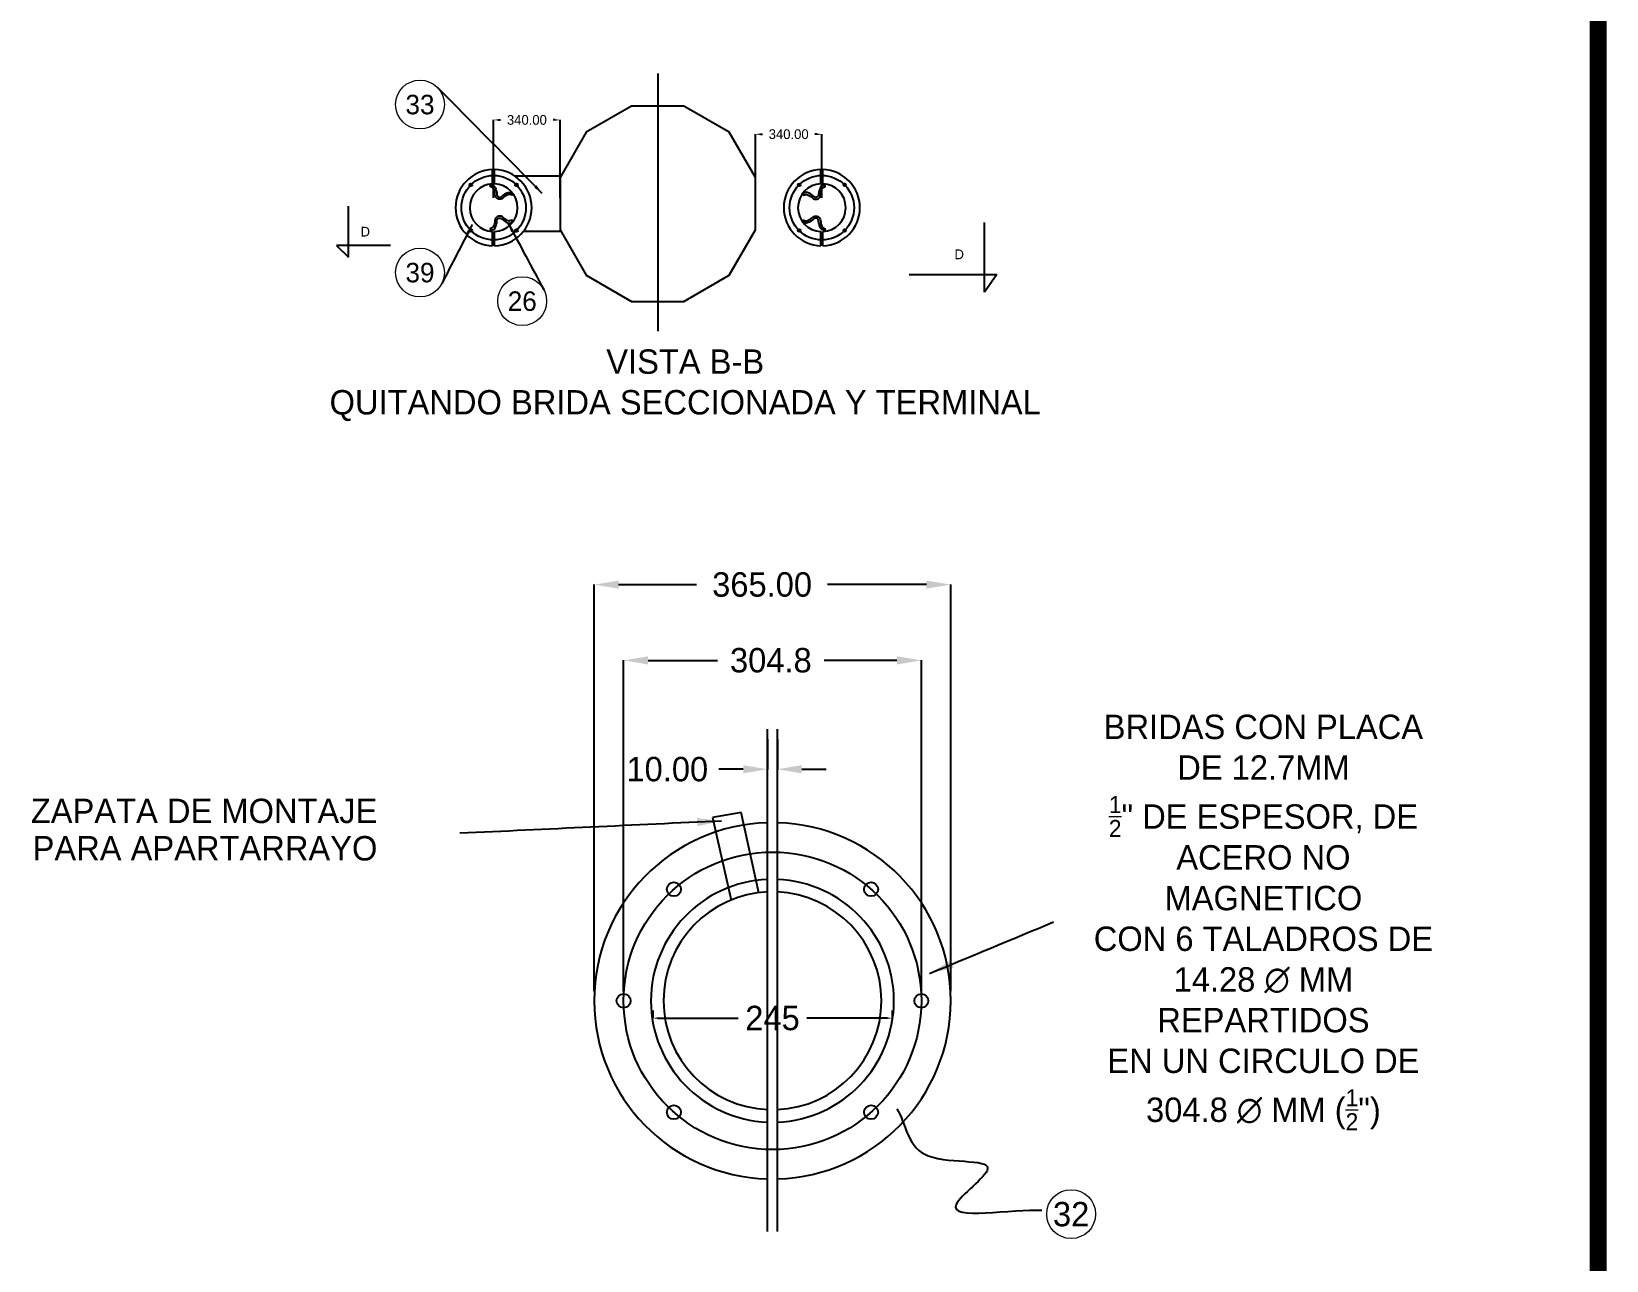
# Model space of a CAD drawing. Header units: centimetres. Extents: x -3 to 132800, y -60 to 85992.
# Drawn here: x 100552 to 132800, y 19791 to 44971 of the extents above; entities that cross this region are included whole.
import ezdxf
from ezdxf.enums import TextEntityAlignment as Align

# ---------------------------------------------------------------- set-up
doc = ezdxf.new("R2010")
doc.units = ezdxf.units.CM
doc.header["$LTSCALE"] = 10
doc.header["$MEASUREMENT"] = 0
doc.layers.get('DEFPOINTS').update_dxf_attribs({"color": 2, "linetype": 'CONTINUOUS'})
for name, color, linetype in [('ACERO1', 144, 'CONTINUOUS'), ('DIM', 252, 'CONTINUOUS'), ('MARCO', 7, 'CONTINUOUS'), ('TEXTOS', 7, 'CONTINUOUS')]:
    doc.layers.add(name, color=color, linetype=linetype)
doc.styles.get("Standard").update_dxf_attribs({"font": ''})
doc.styles.get('Standard').set_extended_font_data('Zurich Ex BT')
doc.dimstyles.get("Standard").update_dxf_attribs({"dimtxt": 500, "dimasz": 500, "dimexe": 3, "dimexo": 200, "dimgap": 0.09, "dimtad": 0, "dimtih": 1, "dimtoh": 1, "dimzin": 0, "dimdsep": 46, "dimtxsty": 'Standard', "dimcen": 0.09, "dimclrd": 256, "dimclre": 256, "dimclrt": 256, "dimadec": 0, "dimazin": 0, "dimtfac": 1, "dimtofl": 0, "dimtmove": 0, "dimatfit": 3, "dimfxl": 0, "dimtolj": 1, "dimtzin": 0, "dimlwd": -1, "dimarcsym": 0})

# ---------------------------------------------------------------- blocks, each defined once
blk = doc.blocks.new('*D39')
at = {"layer": 'DEFPOINTS', "color": 0}
for p in [(119374, 33638), (112074, 25112), (119374, 25112)]:
    blk.add_point(p, dxfattribs=at)
at = {"layer": 'DIM', "lineweight": -2}
for p, q in [((112074, 25312), (112074, 33641)), ((119374, 25312), (119374, 33641))]:
    blk.add_line(p, q, dxfattribs=at)
at = {"layer": 'DIM'}
for p, q in [((112574, 33638), (114170, 33638)), ((118874, 33638), (116852, 33638))]:
    blk.add_line(p, q, dxfattribs=at)
for points in [[(112574, 33722), (112574, 33555), (112074, 33638)], [(118874, 33722), (118874, 33555), (119374, 33638)]]:
    blk.add_solid(points, dxfattribs=at)
at = {"layer": 'DIM', "insert": (115511, 33638), "char_height": 500, "attachment_point": 5}
blk.add_mtext('\\A1;365.00', dxfattribs=at)
blk = doc.blocks.new('*D40')
at = {"layer": 'DEFPOINTS', "color": 0}
for p in [(118772, 32086), (112676, 25112), (118772, 25112)]:
    blk.add_point(p, dxfattribs=at)
at = {"layer": 'DIM', "lineweight": -2}
for p, q in [((112676, 25312), (112676, 32089)), ((118772, 25312), (118772, 32089))]:
    blk.add_line(p, q, dxfattribs=at)
at = {"layer": 'DIM'}
for p, q in [((113176, 32086), (114601, 32086)), ((118272, 32086), (116779, 32086))]:
    blk.add_line(p, q, dxfattribs=at)
for points in [[(113176, 32169), (113176, 32002), (112676, 32086)], [(118272, 32169), (118272, 32002), (118772, 32086)]]:
    blk.add_solid(points, dxfattribs=at)
at = {"layer": 'DIM', "insert": (115690, 32086), "char_height": 500, "attachment_point": 5}
blk.add_mtext('\\A1;304.8', dxfattribs=at)
blk = doc.blocks.new('*D41')
at = {"layer": 'DEFPOINTS', "color": 0}
for p in [(113274, 25112), (118174, 25112), (118174, 24756)]:
    blk.add_point(p, dxfattribs=at)
at = {"layer": 'DIM', "lineweight": -2}
for p, q in [((113274, 24912), (113274, 24753)), ((118174, 24912), (118174, 24753))]:
    blk.add_line(p, q, dxfattribs=at)
at = {"layer": 'DIM'}
for p, q in [((113374, 24756), (115019, 24756)), ((118074, 24756), (116429, 24756))]:
    blk.add_line(p, q, dxfattribs=at)
for points in [[(113374, 24773), (113374, 24740), (113274, 24756)], [(118074, 24773), (118074, 24740), (118174, 24756)]]:
    blk.add_solid(points, dxfattribs=at)
at = {"layer": 'DIM', "insert": (115724, 24756), "char_height": 500, "attachment_point": 5}
blk.add_mtext('\\A1;245', dxfattribs=at)
blk = doc.blocks.new('*D42')
at = {"layer": 'DEFPOINTS', "color": 0}
for p in [(115624, 30673), (115824, 30673), (115624, 29855)]:
    blk.add_point(p, dxfattribs=at)
at = {"layer": 'DIM', "lineweight": -2}
for p, q in [((115624, 30473), (115624, 29852)), ((115824, 30473), (115824, 29852))]:
    blk.add_line(p, q, dxfattribs=at)
at = {"layer": 'DIM'}
for p, q in [((115124, 29855), (114624, 29855)), ((116324, 29855), (116824, 29855))]:
    blk.add_line(p, q, dxfattribs=at)
for points in [[(115124, 29938), (115124, 29772), (115624, 29855)], [(116324, 29938), (116324, 29772), (115824, 29855)]]:
    blk.add_solid(points, dxfattribs=at)
at = {"layer": 'DIM', "insert": (113570, 29855), "char_height": 500, "attachment_point": 5}
blk.add_mtext('\\A1;10.00', dxfattribs=at)
blk = doc.blocks.new('*D62')
at = {"layer": 'DEFPOINTS', "color": 0}
for p in [(111375, 43158), (110015, 41361), (111375, 41361)]:
    blk.add_point(p, dxfattribs=at)
at = {"layer": 'DIM', "lineweight": -2}
for p, q in [((110015, 41561), (110015, 43161)), ((111375, 41561), (111375, 43161))]:
    blk.add_line(p, q, dxfattribs=at)
at = {"layer": 'DIM'}
for p, q in [((110115, 43158), (110158, 43158)), ((111275, 43158), (111231, 43158))]:
    blk.add_line(p, q, dxfattribs=at)
for points in [[(110115, 43175), (110115, 43142), (110015, 43158)], [(111275, 43175), (111275, 43142), (111375, 43158)]]:
    blk.add_solid(points, dxfattribs=at)
at = {"layer": 'DIM', "insert": (110695, 43158), "char_height": 200, "attachment_point": 5}
blk.add_mtext('\\A1;340.00', dxfattribs=at)
blk = doc.blocks.new('*D63')
at = {"layer": 'DEFPOINTS', "color": 0}
for p in [(115375, 42866), (115375, 41361), (116735, 41361)]:
    blk.add_point(p, dxfattribs=at)
at = {"layer": 'DIM', "lineweight": -2}
for p, q in [((115375, 41561), (115375, 42869)), ((116735, 41561), (116735, 42869))]:
    blk.add_line(p, q, dxfattribs=at)
at = {"layer": 'DIM'}
for p, q in [((115475, 42866), (115518, 42866)), ((116635, 42866), (116591, 42866))]:
    blk.add_line(p, q, dxfattribs=at)
for points in [[(115475, 42882), (115475, 42849), (115375, 42866)], [(116635, 42882), (116635, 42849), (116735, 42866)]]:
    blk.add_solid(points, dxfattribs=at)
at = {"layer": 'DIM', "insert": (116055, 42866), "char_height": 200, "attachment_point": 5}
blk.add_mtext('\\A1;340.00', dxfattribs=at)
blk = doc.blocks.new('Marco y Logo')
at = {"layer": 'MARCO', "linetype": 'Continuous', "const_width": 344}
blk.add_lwpolyline([(132628, 112), (132628, 85821), (169, 85821), (169, 112)], close=True, dxfattribs=at)

msp = doc.modelspace()

# ---------------------------------------------------------------- linework, layer by layer
at = {"layer": 'ACERO1'}
for p, q in [((109994.528, 41850.123), (109994.528, 42140.275)), ((110034.528, 41850.123), (110034.528, 42140.275)), ((116714.528, 41850.123), (116714.528, 42140.275)), ((116754.528, 41850.123), (116754.528, 42140.275)), ((109994.528, 40580.788), (109994.528, 40870.939)), ((110034.528, 40580.788), (110034.528, 40870.939)), ((116714.528, 40580.788), (116714.528, 40870.939)), ((116754.528, 40580.788), (116754.528, 40870.939)), ((115623.8, 28158.499), (115623.8, 30673.42)), ((115823.8, 28158.499), (115823.8, 30673.42)), ((115623.8, 21463.51), (115623.8, 28158.499)), ((115823.8, 21463.51), (115823.8, 28158.499)), ((115623.8, 20382.691), (115623.8, 21463.51)), ((115823.8, 20382.691), (115823.8, 21463.51))]:
    msp.add_line(p, q, dxfattribs=at)
at = {"layer": 'ACERO1', "color": 0}
for p, q in [((115085.861, 28967.643), (114493.867, 28868.959)), ((114493.867, 28868.959), (114878.45, 27176.755)), ((115444.666, 27326.233), (115085.861, 28967.643))]:
    msp.add_line(p, q, dxfattribs=at)
at = {"layer": 'ACERO1'}
msp.add_lwpolyline([(115374.528, 41976.43), (114838.63, 42904.633), (113910.426, 43440.531), (112838.63, 43440.531), (111910.426, 42904.633), (111374.528, 41976.43), (111374.528, 40904.633), (111910.426, 39976.43), (112838.63, 39440.531), (113910.426, 39440.531), (114838.63, 39976.43), (115374.528, 40904.633)], close=True, dxfattribs=at)
for points in [[(110008.152, 41755.672, 0.184183777), (109987.141, 41774.932), (109944.987, 41791.656), (109959.737, 41828.837), (110015.508, 41806.711, -0.092358496), (110043.913, 41773.593, -0.102840904), (110080.21, 41636.925, 0.734312933), (110186.638, 41594.703, -0.102840904), (110306.755, 41669.32, -0.184183777), (110363.755, 41668.557), (110405.909, 41651.833), (110391.159, 41614.652), (110349.004, 41631.376, 0.184183777), (110320.505, 41631.757, 0.101061817), (110215.792, 41567.22, -0.653279237), (110040.713, 41620.988, 0.114164453), (110008.152, 41755.672)], [(116740.904, 41755.672, -0.184183777), (116761.915, 41774.932), (116804.069, 41791.656), (116789.319, 41828.837), (116733.548, 41806.711, 0.092358496), (116705.143, 41773.593, 0.102840904), (116668.846, 41636.925, -0.734312933), (116562.418, 41594.703, 0.102840904), (116442.301, 41669.32, 0.184183777), (116385.301, 41668.557), (116343.147, 41651.833), (116357.897, 41614.652), (116400.052, 41631.376, -0.184183777), (116428.552, 41631.757, -0.101061817), (116533.265, 41567.22, 0.653279237), (116708.343, 41620.988, -0.114164453), (116740.904, 41755.672)], [(110008.152, 40965.39, -0.184183777), (109987.141, 40946.13), (109944.987, 40929.407), (109959.737, 40892.226), (110015.508, 40914.351, 0.092358496), (110043.913, 40947.469, 0.102840904), (110080.21, 41084.137, -0.734312933), (110186.638, 41126.359, 0.102840904), (110306.755, 41051.742, 0.184183777), (110363.755, 41052.506), (110405.909, 41069.229), (110391.159, 41106.41), (110349.004, 41089.687, -0.184183777), (110320.505, 41089.305, -0.101061817), (110215.792, 41153.842, 0.653279237), (110040.713, 41100.074, -0.114164453), (110008.152, 40965.39)], [(116740.904, 40965.39, 0.184183777), (116761.915, 40946.13), (116804.069, 40929.407), (116789.319, 40892.226), (116733.548, 40914.351, -0.092358496), (116705.143, 40947.469, -0.102840904), (116668.846, 41084.137, 0.734312933), (116562.418, 41126.359, -0.102840904), (116442.301, 41051.742, -0.184183777), (116385.301, 41052.506), (116343.147, 41069.229), (116357.897, 41106.41), (116400.052, 41089.687, 0.184183777), (116428.552, 41089.305, 0.101061817), (116533.265, 41153.842, -0.653279237), (116708.343, 41100.074, 0.114164453), (116740.904, 40965.39)]]:
    msp.add_lwpolyline(points, format="xyb", dxfattribs=at)
for centre, radius in [((110014.528, 41360.531), 660), ((116734.528, 41360.531), 660), ((109547.473, 41826.857), 28.56), ((110481.583, 41826.857), 28.56), ((116267.473, 41826.857), 28.56), ((117201.583, 41826.857), 28.56), ((109547.473, 40894.206), 28.56), ((110481.583, 40894.206), 28.56), ((116267.473, 40894.206), 28.56), ((117201.583, 40894.206), 28.56), ((115723.8, 25112.139), 3048)]:
    msp.add_circle(centre, radius, dxfattribs=at)
for centre, radius, start, end in [((110014.528, 41360.531), 780, 91.4692836, 268.5307164), ((110014.528, 41360.531), 780, 271.4692836, 88.5307164), ((116734.528, 41360.531), 780, 91.4692836, 268.5307164), ((116734.528, 41360.531), 780, 271.4692836, 88.5307164), ((110014.528, 41360.531), 490, 92.3392531, 267.6607469), ((110014.528, 41360.531), 490, 272.3392531, 87.6607469), ((116734.528, 41360.531), 490, 92.3392531, 267.6607469), ((116734.528, 41360.531), 490, 272.3392531, 87.6607469), ((115723.8, 25112.139), 3650, 91.5699438, 268.4300562), ((115723.8, 25112.139), 3650, 271.5699438, 88.4300562), ((115723.8, 25112.139), 2488, 92.3392531, 267.6607469), ((115722.327, 25112.139), 2488, 272.3392531, 87.6607469), ((115723.8, 25112.139), 2232, 92.3392531, 267.6607469), ((115722.327, 25112.139), 2232, 272.3392531, 87.6607469)]:
    msp.add_arc(centre, radius, start, end, dxfattribs=at)
at = {"layer": 'DIM'}
for centre in [(113705.466, 27396.134), (113705.466, 27396.134), (117742.135, 27396.134), (117742.135, 27396.134), (112675.8, 25112.139), (118771.8, 25112.139), (113705.466, 22828.145), (117742.135, 22828.145)]:
    msp.add_circle(centre, 142.8, dxfattribs=at)
at = {"layer": 'TEXTOS', "color": 0}
for p, q in [((113374.528, 44110.229), (113374.528, 38831.962)), ((111393.456, 42009.213), (110447.67, 42009.213)), ((107039.783, 40346.923), (107039.783, 41392.295)), ((120066.578, 39628.591), (120066.578, 41056.08)), ((111393.456, 40871.849), (110622.467, 40871.849)), ((107900.671, 40583.067), (106799.692, 40583.067)), ((106799.692, 40583.067), (106799.692, 40583.067)), ((106799.692, 40583.067), (107039.783, 40346.923)), ((118519.36, 39993.741), (120314.796, 39993.741)), ((120314.796, 39993.741), (120066.578, 39628.591))]:
    msp.add_line(p, q, dxfattribs=at)
at = {"layer": 'TEXTOS', "lineweight": 5}
for centre in [(108506.448, 43474.056), (108506.448, 40031.296), (110600.081, 39445.915), (121838.545, 20740.96)]:
    msp.add_circle(centre, 500, dxfattribs=at)

# ---------------------------------------------------------------- block references
at = {"layer": 'TEXTOS', "color": 0}
msp.add_blockref('Marco y Logo', (0, 0), dxfattribs=at)
msp.add_blockref('Marco y Logo', (0, 0), dxfattribs=at)

# ---------------------------------------------------------------- texts
at = {"layer": 'TEXTOS', "lineweight": 5}
for s, height, p in [('33', 400, (108506.448, 43474.056)), ('39', 400, (108506.448, 40031.296)), ('26', 400, (110600.081, 39445.915)), ('32', 500, (121838.545, 20740.96))]:
    msp.add_text(s, height=height, dxfattribs=at).set_placement(p, align=Align.MIDDLE)
at = {"layer": 'TEXTOS'}
for s, p in [('ZAPATA DE MONTAJE ', (100538.267, 28752.245)), ('PARA APARTARRAYO', (100575.299, 27986.654))]:
    msp.add_text(s, height=500, dxfattribs=at).set_placement(p)
at = {"layer": 'TEXTOS', "color": 0, "char_height": 200, "width": 30.74263, "attachment_point": 1}
for insert in [(107290.215, 40969.482), (119450.253, 40505.211)]:
    msp.add_mtext('D', dxfattribs=dict(at, insert=insert))
at = {"layer": 'TEXTOS', "insert": (113936.705, 38457.494), "char_height": 500, "width": 15705.63457, "attachment_point": 2}
msp.add_mtext('VISTA B-B\\PQUITANDO BRIDA SECCIONADA Y TERMINAL ', dxfattribs=at)
at = {"layer": 'TEXTOS', "lineweight": 5, "insert": (125775.299, 26716.71), "char_height": 500, "width": 7148.00061, "attachment_point": 5}
msp.add_mtext('\\A1;BRIDAS CON PLACA DE 12.7MM \\P{\\H0.7x;\\S1/2;}" DE ESPESOR, DE ACERO NO MAGNETICO\\PCON 6 TALADROS DE 14.28 ∅ MM REPARTIDOS\\PEN UN CIRCULO DE 304.8 ∅ MM ({\\H0.7x;\\S1/2;}")', dxfattribs=at)

# ---------------------------------------------------------------- dimensions: what is measured, and where the dimension line sits
at = {"layer": 'DIM'}
for base, p1, p2, text, override, picture, middle in [((111374.528, 43158.386), (110014.528, 41360.531), (111374.528, 41360.531), '340.00', {"dimtxt": 200, "dimasz": 100}, '*D62', (110694.528, 43158.386)), ((115374.528, 42865.643), (116734.528, 41360.531), (115374.528, 41360.531), '340.00', {"dimtxt": 200, "dimasz": 100}, '*D63', (116054.528, 42865.643)), ((119373.8, 33638.441), (112073.8, 25112.139), (119373.8, 25112.139), '365.00', {"dimtxt": 500}, '*D39', (115510.871, 33638.441)), ((118771.8, 32085.73), (112675.8, 25112.139), (118771.8, 25112.139), '304.8', {"dimtxt": 500}, '*D40', (115689.996, 32085.73)), ((118173.8, 24756.207), (113273.8, 25112.139), (118173.8, 25112.139), '245', {"dimtxt": 500, "dimasz": 100}, '*D41', (115723.8, 24756.207))]:
    dim = msp.add_linear_dim(base=base, p1=p1, p2=p2, text=text, dimstyle='Standard', override=override, dxfattribs=at)
    dim.commit()
    dim.dimension.update_dxf_attribs({"geometry": picture, "text_midpoint": middle, "dimtype": 160})
dim = msp.add_linear_dim(base=(115623.8, 29854.97), p1=(115823.8, 30673.42), p2=(115623.8, 30673.42), text='10.00', dimstyle='Standard', override={"dimtxt": 500}, dxfattribs=at)
dim.commit()
dim.dimension.update_dxf_attribs({"geometry": '*D42', "text_midpoint": (113569.812, 29854.97)})

# ---------------------------------------------------------------- leaders
at = {"layer": 'TEXTOS', "color": 0, "path_type": 1}
for points, override in [([(111009.572, 41654.083), (108861.955, 43825.644)], {"dimasz": 200, "dimgap": 0.09, "dimtad": 0}), ([(109574.251, 41012.987), (108950.989, 39802.423)], {"dimasz": 200, "dimgap": 0.09, "dimtad": 0}), ([(110306.755, 41051.742), (111040.782, 39682.098)], {"dimasz": 200, "dimgap": 0.09, "dimtad": 0}), ([(114682.197, 28795.337), (109322.974, 28542.811)], {"dimgap": 0.09, "dimtad": 0}), ([(118939.636, 25671.21), (121479.048, 26727.116)], {"dimgap": 0.09, "dimtad": 0})]:
    msp.add_leader(points, dimstyle='Standard', override=override, dxfattribs=at)
at = {"layer": 'TEXTOS', "path_type": 1}
msp.add_leader([(118272.098, 22895.431), (118827.442, 21974.84), (120128.096, 21667.987), (119485.081, 20937.374), (121238.784, 20820.467)], dimstyle='Standard', override={"dimasz": 20, "dimgap": 0.09, "dimtad": 0, "dimclrd": 256}, dxfattribs=at)

doc.saveas('drawing.dxf')
